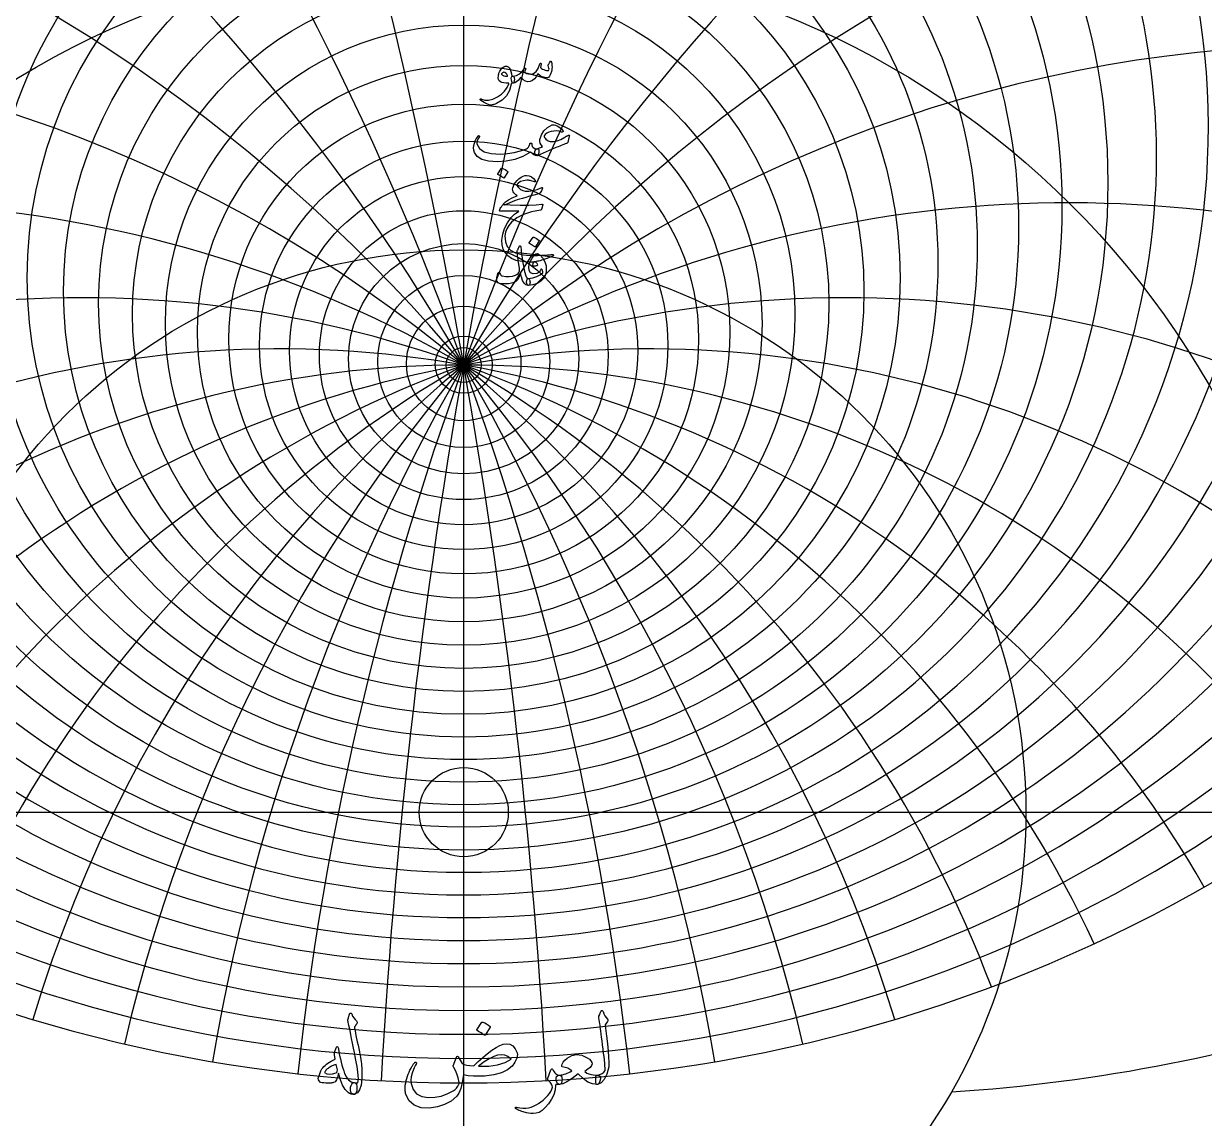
# Model space of a CAD drawing. Header units: millimetres. Extents: x -80 to 80, y -80 to 82.
# Drawn here: x -26.6 to 44.7, y -18.5 to 47.6 of the extents above; entities that cross this region are included whole.
import ezdxf

# ---------------------------------------------------------------- set-up
doc = ezdxf.new("R2010")
doc.units = ezdxf.units.MM
for name, color, linetype in [('CUT_INNER', 6, 'Continuous'), ('ENGRAVE', 7, 'Continuous'), ('ENGRAVE_FINE', 8, 'Continuous'), ('TEXT', 5, 'Continuous')]:
    doc.layers.add(name, color=color, linetype=linetype)

msp = doc.modelspace()

# ---------------------------------------------------------------- linework, layer by layer
at = {"layer": 'CUT_INNER'}
msp.add_circle((0, 0), 2.69, dxfattribs=at)
at = {"layer": 'ENGRAVE'}
for points in [[(0, -79.2), (0, 79.2)], [(-79.2, 0), (79.2, 0)]]:
    msp.add_lwpolyline(points, dxfattribs=at)
for centre, radius in [((0, 0), 79.2), ((0, 33.1602), 28.6245), ((0, 0), 51.8435), ((0, 29.4996), 18.0062), ((0, 27.5853), 8.7159), ((0, 0), 33.9362), ((0, 26.988), 1.056)]:
    msp.add_circle(centre, radius, dxfattribs=at)
for centre, radius, start, end in [((0, 39.5572), 41.8207, 116.581787, 63.418213), ((0, 51.0186), 60.1601, 179.528592, 0.471408), ((0, -36.3012), 63.2892, 35, 145), ((0, -36.3012), 63.2892, 35, 145), ((0, 74.0402), 90.3864, 213.457046, 326.542954), ((22.8823, 85.3977), 102.4896, 273.6681, 303.332291)]:
    msp.add_arc(centre, radius, start, end, dxfattribs=at)
at = {"layer": 'ENGRAVE_FINE'}
for centre, radius in [((0, 37.9781), 38.883), ((0, 36.5672), 36.1147), ((0, 35.3045), 33.4941), ((0, 34.1735), 31.0027), ((0, 32.2526), 26.3458), ((0, 31.4407), 24.1546), ((0, 30.716), 22.0403), ((0, 30.071), 19.9937), ((0, 28.9964), 16.0704), ((0, 28.557), 14.1795), ((0, 28.1774), 12.3272), ((0, 27.8544), 10.5078), ((0, 27.3681), 6.9464), ((0, 27.2008), 5.1946), ((0, 27.0823), 3.4559), ((0, 27.0115), 1.7258)]:
    msp.add_circle(centre, radius, dxfattribs=at)
for centre, radius, start, end in [((-358.9309, -36.3012), 364.468, 3.160215, 18.300639), ((-358.9309, -36.3012), 364.468, 3.160215, 18.300639), ((358.9309, -36.3012), 364.468, 161.699361, 176.839785), ((358.9309, -36.3012), 364.468, 161.699361, 176.839785), ((-173.8857, -36.3012), 185.0453, 6.364244, 36.91197), ((-173.8857, -36.3012), 185.0453, 6.364244, 36.91197), ((173.8857, -36.3012), 185.0453, 143.08803, 173.635756), ((173.8857, -36.3012), 185.0453, 143.08803, 173.635756), ((0, 41.3284), 44.9536, 136.796083, 43.203917), ((-109.6201, -36.3012), 126.5784, 9.658225, 56.170187), ((-109.6201, -36.3012), 126.5784, 9.658225, 56.170187), ((109.6201, -36.3012), 126.5784, 123.829813, 170.341775), ((109.6201, -36.3012), 126.5784, 123.829813, 170.341775), ((0, 43.3205), 48.3125, 150.489572, 29.510428), ((0, 45.5689), 51.9345, 161.537561, 18.462439), ((-75.4251, -36.3012), 98.4605, 13.093178, 76.453832), ((-75.4251, -36.3012), 98.4605, 13.093178, 76.453832), ((75.4251, -36.3012), 98.4605, 103.546168, 166.906822), ((75.4251, -36.3012), 98.4605, 103.546168, 166.906822), ((0, 48.1169), 55.865, 171.048618, 8.951382), ((-53.1059, -36.3012), 82.6182, 16.728117, 98.165378), ((-53.1059, -36.3012), 82.6182, 16.728117, 98.165378), ((0, 54.3421), 64.8898, 187.258895, 352.741105), ((53.1059, -36.3012), 82.6182, 81.834622, 163.271883), ((53.1059, -36.3012), 82.6182, 81.834622, 163.271883), ((0, 58.1741), 70.1431, 194.414995, 345.585005), ((-36.54, -36.3012), 73.0801, 20.634058, 121.597056), ((-36.54, -36.3012), 73.0801, 20.634058, 121.597056), ((36.54, -36.3012), 73.0801, 58.402944, 159.365942), ((36.54, -36.3012), 73.0801, 58.402944, 159.365942), ((0, 62.627), 76.0347, 201.114774, 338.885226), ((-23.0354, -36.3012), 67.351, 24.899487, 131.516559), ((-23.0354, -36.3012), 67.351, 24.899487, 131.516559), ((23.0354, -36.3012), 67.351, 48.483441, 155.100513), ((23.0354, -36.3012), 67.351, 48.483441, 155.100513), ((0, 67.8493), 82.7151, 207.44167, 332.55833), ((-11.1596, -36.3012), 64.2655, 29.638097, 138.81173), ((-11.1596, -36.3012), 64.2655, 29.638097, 138.81173), ((11.1596, -36.3012), 64.2655, 41.18827, 150.361903), ((11.1596, -36.3012), 64.2655, 41.18827, 150.361903), ((0, 160.5223), 186.3705, 245.003172, 294.996828)]:
    msp.add_arc(centre, radius, start, end, dxfattribs=at)
at = {"layer": 'TEXT'}
for points in [[(2.8689, 43.9433), (2.7591, 43.5578), (2.575, 43.2349), (2.3165, 42.9747), (1.9836, 42.7771), (1.9371, 42.757), (1.8911, 42.739), (1.8457, 42.7231), (1.8009, 42.7091), (1.757, 42.6976), (1.7143, 42.6887), (1.6727, 42.6824), (1.6323, 42.6787), (1.5316, 42.693), (1.3981, 42.7454), (1.2319, 42.8359), (1.0328, 42.9644), (1.0114, 42.9829), (0.9988, 43.0007), (0.995, 43.018), (1, 43.0347), (1.0111, 43.0476), (1.0258, 43.0534), (1.0439, 43.0522), (1.0656, 43.044), (1.2725, 42.977), (1.5047, 42.9773), (1.762, 43.0449), (2.0445, 43.1799), (2.2752, 43.3365), (2.4661, 43.5206), (2.6171, 43.7323), (2.7284, 43.9714), (2.7275, 43.9799), (2.7248, 43.9867), (2.7205, 43.9916), (2.7143, 43.9949), (2.553, 44.0042), (2.4157, 44.023), (2.3024, 44.0511), (2.2131, 44.0885), (2.144, 44.1465), (2.1007, 44.2267), (2.0832, 44.3292), (2.0913, 44.4539), (2.094, 44.4704), (2.0972, 44.4873), (2.101, 44.5044), (2.1054, 44.5218), (2.1104, 44.5398), (2.1159, 44.5587), (2.1221, 44.5784), (2.1288, 44.5991), (2.1839, 44.7329), (2.2506, 44.8438), (2.3291, 44.9319), (2.4192, 44.9972), (2.5114, 45.0329), (2.596, 45.0323), (2.673, 44.9955), (2.7424, 44.9223), (2.803, 44.8204), (2.849, 44.7021), (2.8803, 44.5675), (2.897, 44.4164), (2.9062, 44.4166), (2.9151, 44.417), (2.9238, 44.4177), (2.9321, 44.4188), (2.9404, 44.4198), (2.9491, 44.4205), (2.958, 44.421), (2.9672, 44.4211), (2.9988, 44.4144), (3.0234, 44.3942), (3.041, 44.3605), (3.0515, 44.3134), (3.0559, 44.2616), (3.0551, 44.2092), (3.0489, 44.1562), (3.0375, 44.1026), (3.0226, 44.0555), (3.0059, 44.0218), (2.9874, 44.0016), (2.9672, 43.9949), (2.8782, 43.9949), (2.8777, 43.9864), (2.8759, 43.975), (2.873, 43.9606), (2.8689, 43.9433)], [(5.2342, 45.3298), (5.2445, 45.3368), (5.2565, 45.3345), (5.2702, 45.3227), (5.2857, 45.3017), (5.3024, 45.266), (5.315, 45.215), (5.3235, 45.1489), (5.3279, 45.0675), (5.3294, 44.975), (5.3244, 44.8848), (5.313, 44.797), (5.2951, 44.7115), (5.243, 44.5452), (5.185, 44.4258), (5.1212, 44.3532), (5.0516, 44.3274), (4.8867, 44.3371), (4.7342, 44.3801), (4.594, 44.4565), (4.4661, 44.5663), (4.3782, 44.3933), (4.274, 44.2583), (4.1534, 44.1614), (4.0164, 44.1026), (3.8727, 44.0897), (3.7272, 44.126), (3.5799, 44.2115), (3.4309, 44.3462), (3.3103, 44.1925), (3.1921, 44.0827), (3.0761, 44.0168), (2.9625, 43.9949), (2.9397, 44.0077), (2.9181, 44.0464), (2.8976, 44.1108), (2.8782, 44.201), (2.8712, 44.29), (2.8829, 44.3555), (2.9134, 44.3977), (2.9625, 44.4164), (3.1786, 44.4653), (3.3677, 44.5604), (3.5299, 44.7018), (3.6651, 44.8895), (3.6724, 44.8997), (3.6804, 44.9071), (3.6888, 44.9114), (3.6979, 44.9129), (3.709, 44.9117), (3.719, 44.9082), (3.7278, 44.9024), (3.7354, 44.8942), (3.7398, 44.869), (3.7295, 44.8263), (3.7046, 44.766), (3.6651, 44.6881), (3.7169, 44.6281), (3.7974, 44.5839), (3.9066, 44.5555), (4.0445, 44.5429), (4.2164, 44.5789), (4.3665, 44.6963), (4.4951, 44.895), (4.6019, 45.1752), (4.6072, 45.1895), (4.6136, 45.1998), (4.6212, 45.2059), (4.63, 45.208), (4.6432, 45.2068), (4.6546, 45.2033), (4.6643, 45.1975), (4.6722, 45.1893), (4.678, 45.1775), (4.6815, 45.1658), (4.6827, 45.1541), (4.6815, 45.1424), (4.6347, 44.9457), (4.6894, 44.8971), (4.7553, 44.8544), (4.8323, 44.8175), (4.9204, 44.7864), (5.0062, 44.7662), (5.0715, 44.7619), (5.1163, 44.7733), (5.1405, 44.8005), (5.1485, 44.8421), (5.1441, 44.9012), (5.1274, 44.9779), (5.0984, 45.0722), (5.1034, 45.0988), (5.1277, 45.1506), (5.1713, 45.2276), (5.2342, 45.3298)], [(2.644, 44.4679), (2.5949, 44.5537), (2.541, 44.6143), (2.4825, 44.6497), (2.4192, 44.66), (2.3815, 44.65), (2.3478, 44.6342), (2.3182, 44.6126), (2.2928, 44.585), (2.2846, 44.5704), (2.2834, 44.5546), (2.2892, 44.5376), (2.3021, 44.5195), (2.3504, 44.477), (2.4204, 44.448), (2.512, 44.4325), (2.6253, 44.4305), (2.637, 44.4328), (2.644, 44.4398), (2.6464, 44.4515), (2.644, 44.4679)], [(6.3747, 40.7962), (6.2811, 40.4215), (6.2705, 40.4034), (6.253, 40.3864), (6.2284, 40.3706), (6.1968, 40.3559), (6.1266, 40.3312), (6.0521, 40.3038), (5.9733, 40.2738), (5.89, 40.2412), (5.8023, 40.2062), (5.7102, 40.1692), (5.6138, 40.1301), (5.5129, 40.0889), (4.4356, 39.6206), (4.3864, 39.6314), (4.3466, 39.6639), (4.3162, 39.718), (4.2951, 39.7939), (4.2916, 39.8744), (4.3138, 39.9426), (4.3619, 39.9985), (4.4356, 40.0421), (4.4448, 40.0464), (4.4631, 40.0544), (4.4905, 40.0663), (4.527, 40.0819), (4.5722, 40.1011), (4.6259, 40.1235), (4.6881, 40.1491), (4.7588, 40.1779), (4.6678, 40.2713), (4.6101, 40.3735), (4.5858, 40.4844), (4.5949, 40.6042), (4.685, 40.889), (4.8384, 41.1299), (5.0551, 41.327), (5.3349, 41.4801), (5.3961, 41.4944), (5.4672, 41.4906), (5.5483, 41.4686), (5.6394, 41.4285), (5.7339, 41.3738), (5.8209, 41.3126), (5.9002, 41.245), (5.9719, 41.1709), (5.9921, 41.1437), (6.0012, 41.1182), (5.9992, 41.0945), (5.986, 41.0726), (5.9661, 41.0556), (5.9438, 41.0468), (5.9192, 41.0462), (5.8923, 41.0538), (5.7521, 41.098), (5.6031, 41.1182), (5.4453, 41.1144), (5.2787, 41.0866), (5.128, 41.0415), (5.0082, 40.9812), (4.9195, 40.9057), (4.8619, 40.8149), (4.856, 40.7745), (4.8712, 40.7283), (4.9075, 40.6762), (4.9649, 40.6182), (5.0305, 40.5655), (5.0961, 40.5245), (5.1616, 40.4953), (5.2272, 40.4777), (5.4236, 40.4727), (5.6335, 40.514), (5.8569, 40.6015), (6.0937, 40.7353), (6.1192, 40.7514), (6.1441, 40.7669), (6.1684, 40.7819), (6.1921, 40.7962), (6.2149, 40.8097), (6.2366, 40.822), (6.2571, 40.8331), (6.2764, 40.843), (6.33, 40.8682), (6.3642, 40.8688), (6.3791, 40.8448), (6.3747, 40.7962)], [(0.8618, 40.8103), (0.8785, 40.8284), (0.8958, 40.836), (0.9136, 40.8331), (0.9321, 40.8196), (0.9461, 40.8021), (0.9508, 40.7822), (0.9461, 40.7599), (0.9321, 40.7353), (0.8607, 40.6247), (0.815, 40.5222), (0.7951, 40.4279), (0.8009, 40.3419), (0.9476, 40.0591), (1.233, 39.8618), (1.6572, 39.75), (2.2202, 39.7236), (2.6379, 39.7543), (3.0387, 39.8185), (3.4224, 39.9159), (3.7893, 40.0468), (3.8539, 40.0851), (3.9075, 40.144), (3.95, 40.2233), (3.9813, 40.3231), (3.9918, 40.3515), (4.0094, 40.3711), (4.034, 40.382), (4.0656, 40.384), (4.0881, 40.3744), (4.1042, 40.3548), (4.1139, 40.3252), (4.1171, 40.2857), (4.1391, 40.1879), (4.2003, 40.1147), (4.3007, 40.0661), (4.4403, 40.0421), (4.4907, 40.031), (4.5246, 40.0023), (4.5422, 39.956), (4.5434, 39.8922), (4.5264, 39.7734), (4.5035, 39.6885), (4.4749, 39.6375), (4.4403, 39.6206), (4.3376, 39.634), (4.2401, 39.6744), (4.1479, 39.7418), (4.0609, 39.836), (4.0536, 39.8398), (4.041, 39.8372), (4.0232, 39.8281), (4, 39.8126), (3.5633, 39.5667), (3.0867, 39.391), (2.5703, 39.2857), (2.0141, 39.2505), (1.5, 39.2857), (1.1007, 39.391), (0.8162, 39.5667), (0.6464, 39.8126), (0.6077, 39.9499), (0.5949, 40.0901), (0.6077, 40.2333), (0.6464, 40.3793), (0.6985, 40.5152), (0.7518, 40.6323), (0.8062, 40.7306), (0.8618, 40.8103)], [(2.281, 38.8665), (2.2869, 38.8723), (2.2951, 38.8758), (2.3056, 38.877), (2.3185, 38.8758), (2.4096, 38.8389), (2.4953, 38.7939), (2.5758, 38.7406), (2.6511, 38.6791), (2.6584, 38.6697), (2.6616, 38.6604), (2.6607, 38.651), (2.6558, 38.6416), (2.4356, 38.2857), (2.4274, 38.2772), (2.4169, 38.2751), (2.404, 38.2795), (2.3888, 38.2903), (2.3756, 38.2997), (2.3548, 38.3138), (2.3264, 38.3325), (2.2904, 38.3559), (2.2462, 38.384), (2.1932, 38.4168), (2.1315, 38.4543), (2.0609, 38.4964), (2.0515, 38.5035), (2.0469, 38.5105), (2.0469, 38.5175), (2.0515, 38.5245)], [(4.7518, 37.69), (4.7556, 37.6569), (4.7342, 37.5951), (4.6877, 37.5047), (4.616, 37.3855), (4.6007, 37.3662), (4.5832, 37.3504), (4.5633, 37.3381), (4.541, 37.3293), (4.2412, 37.2468), (3.9743, 37.1724), (3.7401, 37.1062), (3.5387, 37.0483), (3.37, 36.9988), (3.2342, 36.9581), (3.1312, 36.9262), (3.0609, 36.9031), (2.4942, 36.6501), (2.4543, 36.6472), (2.4239, 36.6525), (2.4028, 36.666), (2.3911, 36.6876), (2.3908, 36.6955), (2.3946, 36.7052), (2.4025, 36.7166), (2.4145, 36.7298), (2.5299, 36.8381), (2.7026, 36.9523), (2.9327, 37.0723), (3.2202, 37.1982), (3.142, 37.2649), (3.0761, 37.3293), (3.0226, 37.3914), (2.9813, 37.4511), (2.9558, 37.5164), (2.9497, 37.5951), (2.9628, 37.6873), (2.9953, 37.793), (3.048, 37.9031), (3.1218, 38.0131), (3.2166, 38.1232), (3.3326, 38.2333), (3.4587, 38.3284), (3.5796, 38.3937), (3.6953, 38.4291), (3.8056, 38.4347), (3.9552, 38.4045), (4.0902, 38.3422), (4.2105, 38.2476), (4.3162, 38.1209), (4.3256, 38.1051), (4.3302, 38.0904), (4.3302, 38.077), (4.3256, 38.0647), (4.3153, 38.0533), (4.3033, 38.0471), (4.2895, 38.0462), (4.274, 38.0506), (4.2051, 38.0726), (4.1388, 38.0916), (4.0751, 38.1077), (4.0141, 38.1209), (3.956, 38.1308), (3.9011, 38.1373), (3.8494, 38.1402), (3.801, 38.1396), (3.5993, 38.1159), (3.4298, 38.0588), (3.2925, 37.9684), (3.1874, 37.8445), (3.2992, 37.6973), (3.4239, 37.5881), (3.5615, 37.517), (3.712, 37.4839), (3.9359, 37.4815), (4.1768, 37.5167), (4.4347, 37.5893), (4.7096, 37.6993), (4.721, 37.7023), (4.7319, 37.7017), (4.7421, 37.6976), (4.7518, 37.69)], [(2.808, 36.6642), (3.409, 36.6431), (3.9286, 36.6408), (4.3668, 36.6572), (4.7237, 36.6923), (4.7347, 36.6936), (4.7442, 36.6929), (4.7522, 36.6901), (4.7588, 36.6853), (4.7636, 36.6787), (4.7664, 36.6706), (4.7672, 36.6611), (4.7658, 36.6501), (4.7566, 36.6074), (4.7477, 36.5682), (4.7391, 36.5325), (4.7307, 36.5003), (4.7227, 36.4716), (4.7149, 36.4464), (4.7074, 36.4247), (4.7003, 36.4066), (4.685, 36.3776), (4.6675, 36.3562), (4.6476, 36.3425), (4.6253, 36.3363), (4.0843, 36.2383), (3.6136, 36.0846), (3.2131, 35.8753), (2.8829, 35.6103), (2.7161, 35.4197), (2.5949, 35.218), (2.5193, 35.0052), (2.4895, 34.7813), (2.5182, 34.4297), (2.6323, 34.1431), (2.832, 33.9215), (3.1171, 33.7649), (3.265, 33.7175), (3.4274, 33.6782), (3.6045, 33.6472), (3.7963, 33.6244), (4.0024, 33.6094), (4.2225, 33.6021), (4.4567, 33.6024), (4.7049, 33.6103), (4.7932, 33.6153), (4.88, 33.6208), (4.9653, 33.627), (5.0492, 33.6337), (5.131, 33.641), (5.2102, 33.649), (5.2868, 33.6574), (5.3607, 33.6665), (5.3832, 33.6677), (5.3993, 33.6618), (5.409, 33.649), (5.4122, 33.629), (5.4105, 33.6059), (5.4052, 33.5881), (5.3964, 33.5755), (5.3841, 33.5682), (5.2518, 33.5122), (5.1265, 33.4616), (5.0082, 33.4162), (4.897, 33.3761), (4.7931, 33.341), (4.6968, 33.3105), (4.6081, 33.2848), (4.527, 33.2637), (4.4507, 33.2482), (4.3765, 33.2344), (4.3043, 33.2224), (4.2342, 33.2122), (4.1659, 33.2043), (4.099, 33.1993), (4.0335, 33.1973), (3.9696, 33.1981), (3.5328, 33.2321), (3.1686, 33.3059), (2.8771, 33.4194), (2.6581, 33.5728), (2.4974, 33.7646), (2.3853, 33.9885), (2.3217, 34.2447), (2.3068, 34.533), (2.3528, 34.8908), (2.4625, 35.238), (2.6361, 35.5746), (2.8736, 35.9007), (2.9664, 35.9994), (3.0714, 36.0939), (3.1888, 36.1844), (3.3185, 36.2707), (2.185, 36.2801), (2.1578, 36.2918), (2.1464, 36.3129), (2.1508, 36.3433), (2.171, 36.3832), (2.209, 36.4411), (2.2436, 36.4932), (2.2746, 36.5395), (2.3021, 36.5799), (2.3261, 36.6141), (2.3466, 36.6419), (2.3636, 36.6633), (2.3771, 36.6782), (2.4075, 36.6809), (2.4895, 36.6794), (2.623, 36.6739), (2.808, 36.6642)], [(4.1874, 34.7005), (4.1932, 34.7064), (4.2014, 34.7099), (4.212, 34.7111), (4.2249, 34.7099), (4.3159, 34.673), (4.4017, 34.6279), (4.4822, 34.5747), (4.5574, 34.5132), (4.5647, 34.5038), (4.5679, 34.4945), (4.5671, 34.4851), (4.5621, 34.4757), (4.3419, 34.1197), (4.3338, 34.1113), (4.3232, 34.1092), (4.3103, 34.1136), (4.2951, 34.1244), (4.2819, 34.1338), (4.2612, 34.1478), (4.2328, 34.1666), (4.1967, 34.19), (4.1525, 34.2181), (4.0996, 34.2509), (4.0378, 34.2884), (3.9672, 34.3305), (3.9579, 34.3375), (3.9532, 34.3446), (3.9532, 34.3516), (3.9579, 34.3586)], [(3.897, 32.2181), (3.9309, 32.2017), (3.9579, 32.1759), (3.9778, 32.1408), (3.9907, 32.0963), (3.9991, 32.0413), (4.0012, 31.9886), (3.9968, 31.9382), (3.986, 31.8902), (3.9699, 31.8492), (3.9497, 31.82), (3.9254, 31.8024), (3.897, 31.7965), (3.7568, 31.8355), (3.6405, 31.9335), (3.5483, 32.0907), (3.4801, 32.3071), (3.4713, 32.3444), (3.4637, 32.3768), (3.4573, 32.4041), (3.452, 32.4265), (3.4479, 32.4439), (3.445, 32.4564), (3.4432, 32.4638), (3.4426, 32.4663), (3.4356, 32.4801), (3.4286, 32.4839), (3.4216, 32.4778), (3.4145, 32.4617), (3.3349, 32.2819), (3.2459, 32.1408), (3.1476, 32.0383), (3.0398, 31.9745), (2.8835, 31.9254), (2.7003, 31.8949), (2.4901, 31.8832), (2.2529, 31.8902), (2.0946, 31.9391), (2.0082, 32.0577), (1.9939, 32.2459), (2.0515, 32.5038), (2.0647, 32.5348), (2.0808, 32.5577), (2.0998, 32.5723), (2.1218, 32.5788), (2.1435, 32.5767), (2.1616, 32.5659), (2.1762, 32.5463), (2.1874, 32.5179), (2.2111, 32.4573), (2.2401, 32.4113), (2.2743, 32.38), (2.3138, 32.3633), (2.5354, 32.3293), (2.7459, 32.3258), (2.9453, 32.3528), (3.1335, 32.4101), (3.2152, 32.4529), (3.2822, 32.5108), (3.3346, 32.584), (3.3724, 32.6724), (3.37, 32.7143), (3.3583, 32.8118), (3.3373, 32.9649), (3.3068, 33.1736), (3.2913, 33.2853), (3.2775, 33.3861), (3.2655, 33.4762), (3.2553, 33.5553), (3.2465, 33.6231), (3.2389, 33.6789), (3.2325, 33.7226), (3.2272, 33.7544), (3.2228, 33.803), (3.2237, 33.8457), (3.2298, 33.8826), (3.2412, 33.9137), (3.2594, 33.9521), (3.2764, 33.988), (3.2922, 34.0212), (3.3068, 34.0518), (3.32, 34.0798), (3.3314, 34.1051), (3.3411, 34.1278), (3.349, 34.1478), (3.3572, 34.1639), (3.3677, 34.1748), (3.3806, 34.1803), (3.3958, 34.1806), (3.4125, 34.1742), (3.4251, 34.1642), (3.4336, 34.1508), (3.438, 34.1338), (3.4665, 33.8942), (3.4959, 33.6672), (3.5262, 33.4527), (3.5574, 33.2509), (3.5892, 33.0616), (3.6212, 32.885), (3.6536, 32.7209), (3.6862, 32.5694), (3.7257, 32.428), (3.774, 32.3223), (3.8311, 32.2523), (3.897, 32.2181)], [(4.4356, 33.7122), (4.4678, 33.7076), (4.5035, 33.6935), (4.5428, 33.6701), (4.5855, 33.6373), (4.7685, 33.4423), (4.8958, 33.2228), (4.9675, 32.9786), (4.9836, 32.7099), (4.9693, 32.57), (4.9403, 32.4453), (4.8967, 32.3358), (4.8384, 32.2415), (4.6496, 32.0468), (4.4298, 31.9078), (4.1789, 31.8244), (3.897, 31.7965), (3.8686, 31.8033), (3.8443, 31.8235), (3.8241, 31.8571), (3.808, 31.9043), (3.802, 31.9303), (3.798, 31.957), (3.7961, 31.9842), (3.7963, 32.012), (3.7979, 32.0395), (3.8004, 32.0659), (3.8037, 32.091), (3.808, 32.115), (3.8206, 32.1566), (3.8396, 32.1876), (3.8651, 32.2081), (3.897, 32.2181), (4.1716, 32.255), (4.4099, 32.3235), (4.6119, 32.4236), (4.7775, 32.5553), (4.7696, 32.6212), (4.76, 32.6736), (4.7486, 32.7125), (4.7354, 32.738), (4.7196, 32.76), (4.7049, 32.7743), (4.6915, 32.781), (4.6792, 32.7802), (4.6707, 32.7772), (4.664, 32.7731), (4.659, 32.7679), (4.6558, 32.7614), (4.6107, 32.6689), (4.5551, 32.5975), (4.4889, 32.5471), (4.4122, 32.5179), (4.1894, 32.5006), (4.0363, 32.5612), (3.9529, 32.6997), (3.9391, 32.916), (3.9579, 33.0401), (3.9953, 33.1689), (4.0515, 33.3024), (4.1265, 33.4406), (4.2055, 33.5594), (4.2834, 33.6443), (4.3601, 33.6953), (4.4356, 33.7122)], [(4.2811, 33.2064), (4.2345, 33.1932), (4.1979, 33.1584), (4.1713, 33.1019), (4.1546, 33.0237), (4.1549, 33.0114), (4.1558, 33.0026), (4.1572, 32.9974), (4.1593, 32.9956), (4.2064, 32.9842), (4.2541, 32.9781), (4.3024, 32.9772), (4.3513, 32.9816), (4.3943, 32.9906), (4.4298, 33.0038), (4.4576, 33.0211), (4.4778, 33.0425), (4.4251, 33.1177), (4.3747, 33.1701), (4.3267, 33.1997), (4.2811, 33.2064)], [(8.1655, -12.3111), (8.2077, -12.2092), (8.2405, -12.1284), (8.2639, -12.0687), (8.278, -12.03), (8.2889, -12.0055), (8.3029, -11.9879), (8.3201, -11.9774), (8.3404, -11.9738), (8.3634, -11.9777), (8.3826, -11.9895), (8.3978, -12.009), (8.4091, -12.0363), (8.461, -12.1702), (8.5231, -12.2908), (8.5953, -12.3981), (8.6777, -12.4922), (8.7007, -12.5222), (8.7073, -12.5562), (8.6976, -12.5941), (8.6714, -12.6358), (8.534, -12.8294), (8.5434, -12.9161), (8.5527, -13.0012), (8.5621, -13.0847), (8.5715, -13.1667), (8.5809, -13.2471), (8.5902, -13.3259), (8.5996, -13.4032), (8.609, -13.4789), (8.6952, -14.1799), (8.7479, -14.728), (8.767, -15.123), (8.7526, -15.365), (8.6347, -15.8041), (8.4809, -16.1284), (8.2912, -16.338), (8.0656, -16.4329), (8.0594, -16.4329), (8.0531, -16.4329), (8.0469, -16.4329), (8.0406, -16.4329), (8.0036, -16.3978), (7.9798, -16.3174), (7.9692, -16.1917), (7.9719, -16.0207), (7.9778, -15.9575), (7.9954, -15.9114), (8.0246, -15.8825), (8.0656, -15.8708), (8.2241, -15.8392), (8.356, -15.7818), (8.4614, -15.6987), (8.5403, -15.5898), (8.535, -15.459), (8.5254, -15.3103), (8.5116, -15.1437), (8.4934, -14.959), (8.4714, -14.7572), (8.4458, -14.539), (8.4167, -14.3045), (8.3841, -14.0535), (8.3541, -13.8068), (8.3264, -13.5851), (8.301, -13.3884), (8.278, -13.2166), (8.2581, -13.0699), (8.2421, -12.9481), (8.23, -12.8513), (8.2218, -12.7795), (8.1593, -12.4235), (8.1574, -12.3884), (8.1577, -12.3579), (8.1605, -12.3322), (8.1655, -12.3111)], [(-6.8978, -12.1924), (-6.8865, -12.1624), (-6.8712, -12.1409), (-6.8521, -12.128), (-6.8291, -12.1237), (-6.8084, -12.1272), (-6.7901, -12.1378), (-6.774, -12.1553), (-6.7604, -12.1799), (-6.705, -12.3068), (-6.6386, -12.4188), (-6.5613, -12.516), (-6.4731, -12.5984), (-6.4442, -12.6347), (-6.4325, -12.6749), (-6.438, -12.719), (-6.4606, -12.767), (-6.4764, -12.792), (-6.4926, -12.8169), (-6.5092, -12.8419), (-6.5262, -12.8669), (-6.5432, -12.8919), (-6.5598, -12.9169), (-6.576, -12.9418), (-6.5918, -12.9668), (-6.5883, -13.0273), (-6.559, -13.1963), (-6.5039, -13.4739), (-6.4231, -13.8599), (-6.3783, -14.072), (-6.3373, -14.2713), (-6.3002, -14.4577), (-6.267, -14.6312), (-6.2381, -14.7914), (-6.2139, -14.938), (-6.1944, -15.0709), (-6.1796, -15.1901), (-6.1683, -15.3025), (-6.1593, -15.4149), (-6.1527, -15.5273), (-6.1484, -15.6398), (-6.1464, -15.7526), (-6.1468, -15.8661), (-6.1495, -15.9805), (-6.1546, -16.0956), (-6.1979, -16.4817), (-6.2842, -16.7654), (-6.4134, -16.9469), (-6.5855, -17.0262), (-6.6706, -17.0285), (-6.7385, -17.0043), (-6.7893, -16.9536), (-6.8228, -16.8763), (-6.84, -16.7853), (-6.8416, -16.6936), (-6.8275, -16.6011), (-6.7979, -16.5078), (-6.758, -16.4216), (-6.7135, -16.3626), (-6.6644, -16.331), (-6.6105, -16.3267), (-6.5689, -16.3296), (-6.5317, -16.3322), (-6.4987, -16.3343), (-6.47, -16.3361), (-6.4452, -16.3367), (-6.4239, -16.3353), (-6.4062, -16.332), (-6.3919, -16.3267), (-6.3638, -16.2338), (-6.3545, -16.0925), (-6.3638, -15.9028), (-6.3919, -15.6647), (-6.4134, -15.5232), (-6.4403, -15.3611), (-6.4727, -15.1782), (-6.5106, -14.9746), (-6.5535, -14.75), (-6.6011, -14.5039), (-6.6534, -14.2363), (-6.7104, -13.9473), (-6.7666, -13.6647), (-6.8166, -13.4165), (-6.8603, -13.2026), (-6.8978, -13.023), (-6.9286, -12.8778), (-6.9524, -12.767), (-6.9692, -12.6905), (-6.979, -12.6483), (-6.9872, -12.5933), (-6.9868, -12.5343), (-6.9778, -12.4715), (-6.9602, -12.4048), (-6.9483, -12.3714), (-6.9376, -12.34), (-6.928, -12.3105), (-6.9196, -12.283), (-6.9124, -12.2574), (-6.9064, -12.2338), (-6.9015, -12.2121), (-6.8978, -12.1924)], [(1.096, -12.6795), (1.1038, -12.6717), (1.1148, -12.6671), (1.1288, -12.6655), (1.146, -12.6671), (1.2674, -12.7162), (1.3817, -12.7763), (1.4891, -12.8474), (1.5894, -12.9294), (1.5992, -12.9418), (1.6034, -12.9543), (1.6023, -12.9668), (1.5956, -12.9793), (1.3021, -13.4539), (1.2912, -13.4653), (1.2771, -13.468), (1.26, -13.4621), (1.2397, -13.4477), (1.2221, -13.4352), (1.1944, -13.4165), (1.1565, -13.3915), (1.1085, -13.3603), (1.0496, -13.3228), (0.9789, -13.2791), (0.8966, -13.2291), (0.8025, -13.1729), (0.79, -13.1635), (0.7838, -13.1542), (0.7838, -13.1448), (0.79, -13.1354)], [(-7.1913, -15.7709), (-7.0844, -15.9977), (-6.9509, -16.1659), (-6.7908, -16.2756), (-6.6043, -16.3267), (-6.5531, -16.3431), (-6.5121, -16.3798), (-6.4813, -16.4368), (-6.4606, -16.5141), (-6.4552, -16.5551), (-6.4513, -16.5968), (-6.4489, -16.6394), (-6.4481, -16.6827), (-6.4497, -16.7264), (-6.4544, -16.7701), (-6.4622, -16.8138), (-6.4731, -16.8576), (-6.4965, -16.9294), (-6.5231, -16.9825), (-6.5527, -17.0168), (-6.5855, -17.0324), (-6.6897, -17.0324), (-6.7901, -17.0137), (-6.8865, -16.9762), (-6.979, -16.92), (-7.1577, -16.7369), (-7.3131, -16.4813), (-7.445, -16.153), (-7.5535, -15.7522), (-7.6144, -15.9895), (-7.6847, -16.1643), (-7.7643, -16.2768), (-7.8533, -16.3267), (-7.9015, -16.3353), (-7.9524, -16.3423), (-8.0061, -16.3478), (-8.0625, -16.3517), (-8.122, -16.354), (-8.1851, -16.3548), (-8.2516, -16.354), (-8.3217, -16.3517), (-8.4505, -16.3431), (-8.5496, -16.3298), (-8.6191, -16.3119), (-8.6589, -16.2892), (-8.7241, -16.2229), (-8.7635, -16.155), (-8.7772, -16.0855), (-8.7651, -16.0145), (-8.6858, -15.7928), (-8.6168, -15.621), (-8.5578, -15.4992), (-8.509, -15.4274), (-8.4427, -15.3564), (-8.3685, -15.2869), (-8.2865, -15.219), (-8.1968, -15.1526), (-8.0992, -15.0878), (-7.9938, -15.0246), (-7.8806, -14.9629), (-7.7596, -14.9028), (-7.7971, -14.653), (-7.8, -14.623), (-7.8025, -14.5952), (-7.8047, -14.5699), (-7.8065, -14.5468), (-7.807, -14.5262), (-7.8057, -14.5078), (-7.8024, -14.4918), (-7.7971, -14.4782), (-7.6722, -14.1846), (-7.6468, -14.1456), (-7.6207, -14.1472), (-7.5937, -14.1893), (-7.566, -14.2721), (-7.5299, -14.4867), (-7.4903, -14.6936), (-7.4472, -14.8927), (-7.4005, -15.0839), (-7.3511, -15.2674), (-7.2998, -15.443), (-7.2465, -15.6109), (-7.1913, -15.7709)], [(2.5574, -13.9785), (2.7752, -14.0105), (2.9602, -14.1128), (3.1124, -14.2853), (3.2319, -14.5281), (3.2451, -14.621), (3.235, -14.7248), (3.2014, -14.8396), (3.1444, -14.9653), (3.0789, -15.0863), (3.0195, -15.187), (2.9665, -15.2674), (2.9196, -15.3275), (2.6464, -15.5523), (2.2764, -15.7272), (1.8095, -15.8521), (1.2459, -15.927), (0.9067, -15.9434), (0.5824, -15.9364), (0.2728, -15.906), (-0.0219, -15.8521), (-0.0913, -16.3099), (-0.1811, -16.678), (-0.2912, -16.9563), (-0.4215, -17.1448), (-0.7635, -17.4356), (-1.1522, -17.6523), (-1.5878, -17.7947), (-2.0703, -17.863), (-2.5781, -17.8392), (-2.9836, -17.6928), (-3.2869, -17.4239), (-3.4879, -17.0324), (-3.5051, -16.9717), (-3.5191, -16.9083), (-3.5301, -16.8421), (-3.5379, -16.7732), (-3.5418, -16.702), (-3.541, -16.6288), (-3.5355, -16.5537), (-3.5254, -16.4766), (-3.5035, -16.3402), (-3.4754, -16.2057), (-3.4411, -16.0732), (-3.4005, -15.9426), (-3.354, -15.8144), (-3.3021, -15.6889), (-3.2448, -15.5662), (-3.1819, -15.4462), (-3.154, -15.3974), (-3.1265, -15.3509), (-3.0994, -15.3068), (-3.0726, -15.265), (-3.0467, -15.2256), (-3.0219, -15.1885), (-2.9983, -15.1538), (-2.9758, -15.1214), (-2.9598, -15.1031), (-2.943, -15.0917), (-2.9255, -15.0874), (-2.9071, -15.0902), (-2.8876, -15.0976), (-2.8728, -15.1074), (-2.8626, -15.1195), (-2.8572, -15.1339), (-2.8556, -15.1503), (-2.8572, -15.1682), (-2.8618, -15.1878), (-2.8697, -15.2088), (-2.9153, -15.2779), (-2.9586, -15.354), (-2.9996, -15.4372), (-3.0383, -15.5273), (-3.1195, -15.758), (-3.1694, -15.9754), (-3.1882, -16.1796), (-3.1757, -16.3704), (-3.059, -16.733), (-2.8462, -16.9965), (-2.5375, -17.1608), (-2.1327, -17.226), (-1.7416, -17.2077), (-1.3614, -17.1339), (-0.9922, -17.0047), (-0.6339, -16.8201), (-0.5258, -16.7432), (-0.4325, -16.6499), (-0.354, -16.5402), (-0.2904, -16.4142), (-0.283, -16.3966), (-0.2795, -16.3751), (-0.2799, -16.3497), (-0.2842, -16.3205), (-0.3392, -16.041), (-0.4106, -15.7959), (-0.4984, -15.5851), (-0.6027, -15.4087), (-0.6233, -15.3763), (-0.6354, -15.3478), (-0.639, -15.3232), (-0.6339, -15.3025), (-0.4403, -14.7904), (-0.4126, -14.7518), (-0.3856, -14.7358), (-0.3595, -14.7424), (-0.3341, -14.7717), (-0.103, -15.1651), (0.0207, -15.2237), (0.1795, -15.2682), (0.3735, -15.2986), (0.6027, -15.315), (0.8747, -15.05), (1.1475, -14.8045), (1.4212, -14.5785), (1.6956, -14.372), (1.9579, -14.1999), (2.1889, -14.0769), (2.3888, -14.0031), (2.5574, -13.9785)], [(2.8634, -14.9028), (2.6718, -14.7568), (2.4715, -14.6686), (2.2627, -14.6382), (2.0453, -14.6655), (1.8095, -14.7486), (1.5394, -14.8856), (1.235, -15.0765), (0.8962, -15.3212), (1.5133, -15.3232), (2.0469, -15.2541), (2.4969, -15.114), (2.8634, -14.9028)], [(8.0656, -15.8708), (8.157, -15.8845), (8.2186, -15.9255), (8.2506, -15.9938), (8.253, -16.0894), (8.2225, -16.2373), (8.1812, -16.3439), (8.1289, -16.4091), (8.0656, -16.4329), (7.778, -16.4067), (7.4895, -16.2908), (7.2003, -16.0851), (6.9103, -15.7896), (6.5445, -16.0734), (6.2342, -16.2752), (5.9794, -16.395), (5.7799, -16.4329), (5.7139, -16.4181), (5.6597, -16.3736), (5.6171, -16.2994), (5.5863, -16.1956), (5.5773, -16.0582), (5.6066, -15.9583), (5.6741, -15.8958), (5.7799, -15.8708), (5.8761, -15.8615), (5.9712, -15.8458), (6.065, -15.824), (6.1577, -15.7959), (6.2493, -15.7611), (6.3396, -15.7194), (6.4288, -15.6706), (6.5168, -15.6148), (6.4087, -15.5266), (6.2779, -15.4555), (6.1246, -15.4017), (5.9485, -15.365), (5.9325, -15.3583), (5.922, -15.3447), (5.9169, -15.324), (5.9173, -15.2963), (5.947, -15.2006), (6.011, -15.0949), (6.1093, -14.9789), (6.242, -14.8529), (6.5188, -14.687), (6.8119, -14.6265), (7.1214, -14.6714), (7.4474, -14.8216), (7.5855, -14.9177), (7.6815, -15.0121), (7.7354, -15.105), (7.7471, -15.1963), (7.7128, -15.2947), (7.6285, -15.4024), (7.4942, -15.5195), (7.31, -15.646), (7.4415, -15.7444), (7.6113, -15.8146), (7.8193, -15.8568), (8.0656, -15.8708)], [(-7.6972, -15.2276), (-7.7417, -15.2408), (-7.7877, -15.2557), (-7.8353, -15.2721), (-7.8845, -15.29), (-7.9349, -15.3107), (-7.986, -15.3353), (-8.0379, -15.3638), (-8.0906, -15.3962), (-8.1421, -15.4286), (-8.1905, -15.4633), (-8.2358, -15.5004), (-8.278, -15.5398), (-8.3166, -15.5816), (-8.3513, -15.6257), (-8.3822, -15.6721), (-8.4091, -15.7209), (-8.2666, -15.7853), (-8.1015, -15.8099), (-7.9138, -15.7947), (-7.7034, -15.7397), (-7.6706, -15.7166), (-7.6472, -15.6788), (-7.6331, -15.6261), (-7.6285, -15.5586)], [(5.0742, -16.0457), (5.2678, -15.5461), (5.2893, -15.5063), (5.3099, -15.4867), (5.3299, -15.4875), (5.349, -15.5086), (5.4013, -15.596), (5.452, -15.671), (5.5012, -15.7334), (5.5488, -15.7834), (5.6011, -15.8216), (5.6581, -15.849), (5.7198, -15.8654), (5.7861, -15.8708), (5.8517, -15.888), (5.8986, -15.9395), (5.9267, -16.0254), (5.936, -16.1456), (5.9267, -16.2666), (5.8986, -16.3548), (5.8517, -16.4102), (5.7861, -16.4329), (5.7358, -16.4352), (5.6847, -16.436), (5.6327, -16.4352), (5.5801, -16.4329), (5.5711, -16.4352), (5.5629, -16.4423), (5.5555, -16.454), (5.5488, -16.4704), (5.5153, -16.7658), (5.4333, -17.0527), (5.3029, -17.331), (5.1242, -17.6007), (4.9247, -17.8353), (4.7323, -18.0082), (4.5469, -18.1195), (4.3685, -18.169), (4.2007, -18.1819), (4.0469, -18.1831), (3.9071, -18.1726), (3.7814, -18.1503), (3.72, -18.1331), (3.6542, -18.1128), (3.5841, -18.0894), (3.5098, -18.0629), (3.4315, -18.0324), (3.3497, -17.9973), (3.2645, -17.9575), (3.1757, -17.913), (3.1534, -17.9028), (3.1366, -17.8911), (3.1253, -17.8779), (3.1195, -17.863), (3.1156, -17.8431), (3.1163, -17.8271), (3.1218, -17.815), (3.1319, -17.8068), (3.1452, -17.7994), (3.1601, -17.7959), (3.1764, -17.7963), (3.1944, -17.8006), (3.3911, -17.8404), (3.5754, -17.8599), (3.7471, -17.8591), (3.9063, -17.838), (4.0638, -17.7965), (4.2178, -17.7405), (4.3683, -17.67), (4.5153, -17.5851), (4.6591, -17.4862), (4.8002, -17.3736), (4.9386, -17.2473), (5.0742, -17.1074), (5.1761, -16.9797), (5.2569, -16.8529), (5.3166, -16.7268), (5.3552, -16.6015), (5.3439, -16.5141), (5.2975, -16.4142), (5.2159, -16.3017), (5.0992, -16.1768), (5.0789, -16.1499), (5.0679, -16.1191), (5.0664, -16.0843), (5.0742, -16.0457)]]:
    msp.add_lwpolyline(points, close=True, dxfattribs=at)

doc.saveas('drawing.dxf')
